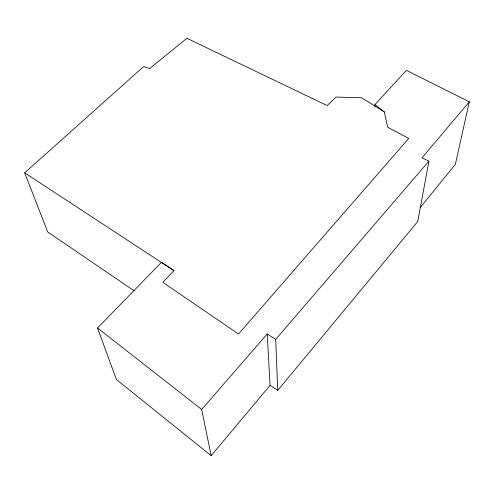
<?xml version="1.0" encoding="UTF-8"?>
<svg xmlns="http://www.w3.org/2000/svg" width="494" height="494" viewBox="0 0 494 494"><rect width="100%" height="100%" fill="white"/><g stroke="black" fill="none" stroke-linecap="round" stroke-linejoin="round"><path stroke-width="0.74" d="M374.779 106.834L375.008 104.555L406.358 70.339L469.3 101.801L455.369 164.335L420.19 207.603M469.3 101.801L422.049 157.808L428.916 161.13L417.77 221.473L277.758 390.408L270.088 385.32L267.229 333.975L275.695 339.39L277.758 390.408M375.008 104.555L384.32 111.928L387.666 127.217L408.729 138.437L238.497 333.993L162.81 282.321L173.968 270.669L161.513 262.265L97.528 327.991L116.368 379.472L211.191 455.696L270.088 385.32M275.695 339.39L428.916 161.13M211.191 455.696L201.663 409.446L267.229 333.975M134.263 290.873L47.702 231.982L24.7 172.826L143.692 66.542L149.608 68.58L186.911 38.304L327.201 105.574L336.031 97.077L361.645 97.756L384.32 111.928M24.7 172.826L173.968 270.669M97.528 327.991L201.663 409.446"/></g></svg>
